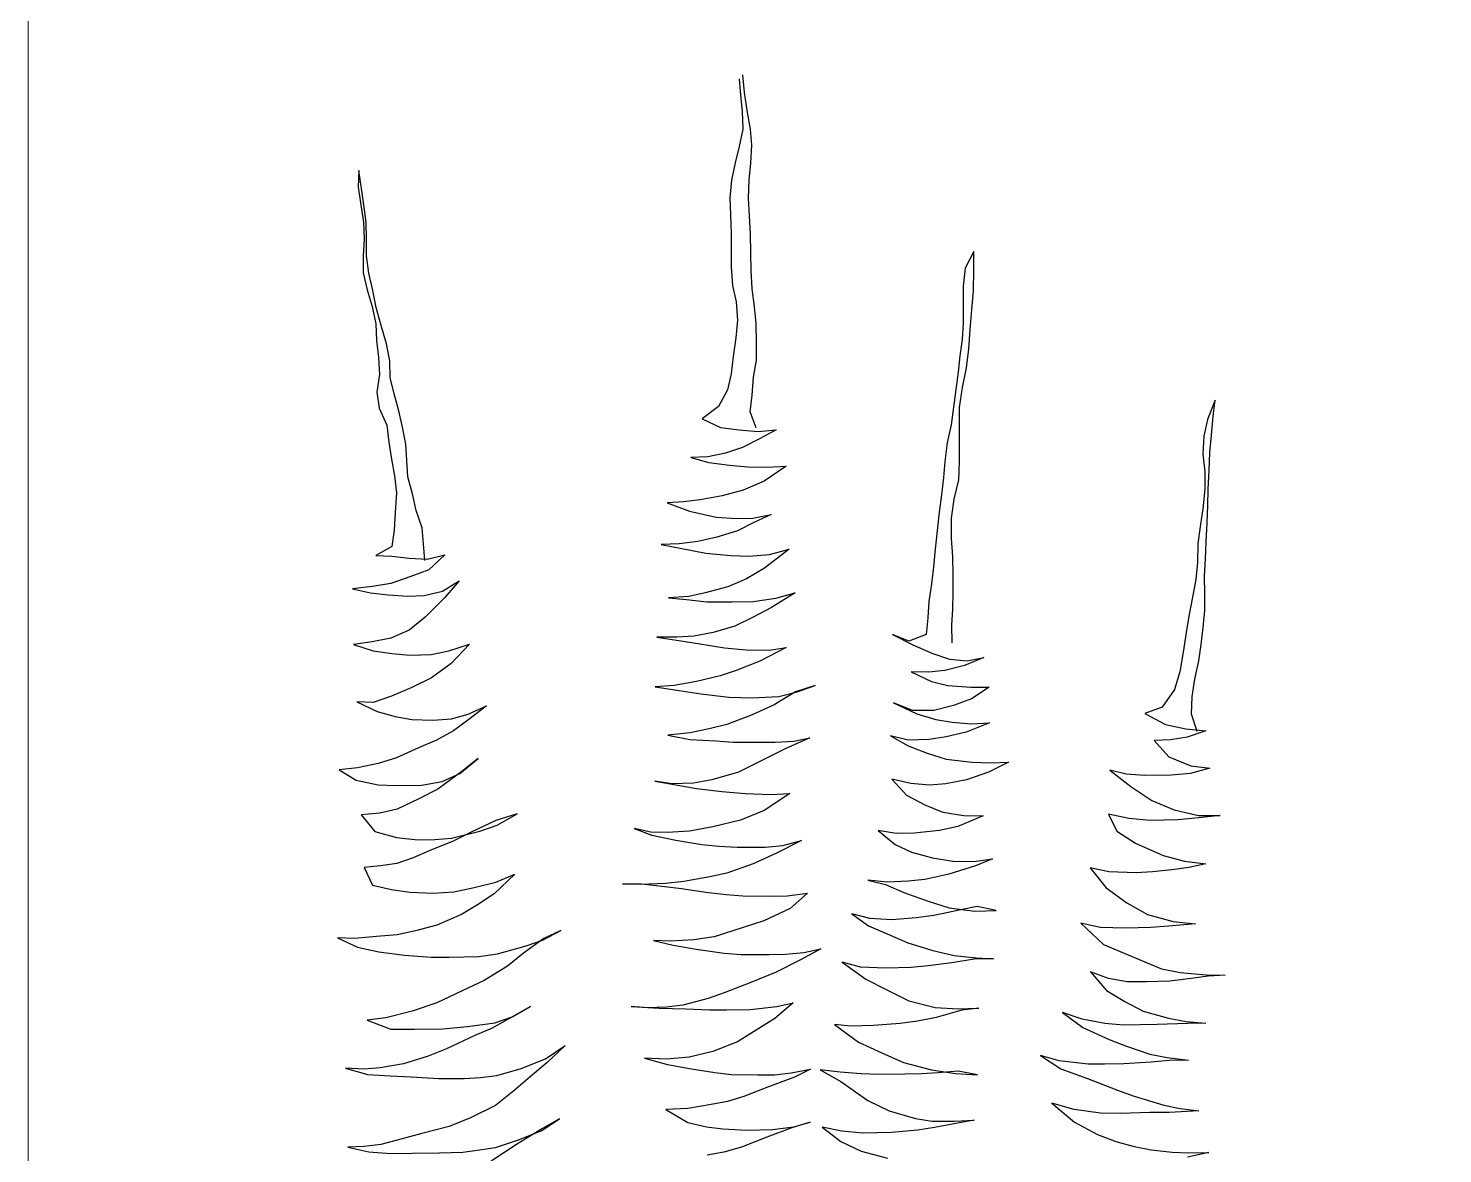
# Model space of a CAD drawing. Header units: metres. Extents: x -58 to 722, y -1100 to 345.
# Drawn here: x 29.4797 to 29.8727, y 123.591 to 123.9036 of the extents above; entities that cross this region are included whole.
import ezdxf

# ---------------------------------------------------------------- set-up
doc = ezdxf.new("R2010")
doc.units = ezdxf.units.M
doc.header["$MEASUREMENT"] = 0
doc.layers.add('FSR_ARQ_005VEGETACION', color=64, linetype='Continuous')
doc.layers.add('FSR_ARQ_013VENTANAS', color=4, linetype='Continuous', lineweight=5)

# ---------------------------------------------------------------- blocks, each defined once
blk = doc.blocks.new('arbustos 01')
at = {"layer": 'FSR_ARQ_005VEGETACION', "color": 103}
for p, q in [((188.56794, -31.46442), (188.56739, -31.45905)), ((188.56621, -31.46026), (188.56664, -31.46528)), ((188.56664, -31.46528), (188.56718, -31.47029)), ((188.56886, -31.47063), (188.56794, -31.46442)), ((188.56718, -31.47029), (188.56738, -31.47579)), ((188.56977, -31.47576), (188.56886, -31.47063)), ((188.56738, -31.47579), (188.56626, -31.48118)), ((188.5702, -31.48077), (188.56977, -31.47576)), ((188.56991, -31.48627), (188.5702, -31.48077)), ((188.56626, -31.48118), (188.56501, -31.48622)), ((188.44885, -31.48852), (188.44868, -31.49366)), ((188.44964, -31.49412), (188.44885, -31.48852)), ((188.56501, -31.48622), (188.56389, -31.4915)), ((188.56939, -31.49154), (188.56991, -31.48627)), ((188.44868, -31.49366), (188.44947, -31.49915)), ((188.45043, -31.49913), (188.44964, -31.49412)), ((188.56389, -31.4915), (188.56336, -31.497)), ((188.5691, -31.49704), (188.56939, -31.49154)), ((188.56336, -31.497), (188.56355, -31.50226)), ((188.56942, -31.50266), (188.5691, -31.49704)), ((188.44947, -31.49915), (188.45026, -31.50451)), ((188.4511, -31.50462), (188.45043, -31.49913)), ((188.56355, -31.50226), (188.56375, -31.50799)), ((188.56973, -31.50815), (188.56942, -31.50266)), ((188.45026, -31.50451), (188.45045, -31.50977)), ((188.45117, -31.50964), (188.4511, -31.50462)), ((188.45045, -31.50977), (188.45016, -31.51492)), ((188.45124, -31.5149), (188.45117, -31.50964)), ((188.56375, -31.50799), (188.56382, -31.51325)), ((188.56981, -31.51401), (188.56973, -31.50815)), ((188.45016, -31.51492), (188.45023, -31.52017)), ((188.45191, -31.52027), (188.45124, -31.5149)), ((188.56382, -31.51325), (188.56377, -31.51839)), ((188.57, -31.51927), (188.56981, -31.51401)), ((188.63866, -31.51355), (188.63598, -31.51873)), ((188.63874, -31.51917), (188.63866, -31.51355)), ((188.45023, -31.52017), (188.45138, -31.52542)), ((188.45318, -31.52563), (188.45191, -31.52027)), ((188.56377, -31.51839), (188.56421, -31.52401)), ((188.57032, -31.52512), (188.57, -31.51927)), ((188.63598, -31.51873), (188.63546, -31.52423)), ((188.63859, -31.52575), (188.63874, -31.51917)), ((188.56421, -31.52401), (188.56535, -31.52913)), ((188.63546, -31.52423), (188.63541, -31.52961)), ((188.45138, -31.52542), (188.453, -31.53054)), ((188.4542, -31.53088), (188.45318, -31.52563)), ((188.56535, -31.52913), (188.56579, -31.53474)), ((188.57099, -31.53061), (188.57032, -31.52512)), ((188.63807, -31.53149), (188.63859, -31.52575)), ((188.453, -31.53054), (188.45415, -31.5359)), ((188.45571, -31.53636), (188.4542, -31.53088)), ((188.57154, -31.53574), (188.57099, -31.53061)), ((188.63541, -31.52961), (188.63537, -31.53559)), ((188.63755, -31.53759), (188.63807, -31.53149)), ((188.45415, -31.5359), (188.45434, -31.54104)), ((188.45735, -31.54207), (188.45571, -31.53636)), ((188.56579, -31.53474), (188.56527, -31.54025)), ((188.57162, -31.5416), (188.57154, -31.53574)), ((188.63537, -31.53559), (188.63508, -31.54074)), ((188.63715, -31.54358), (188.63755, -31.53759)), ((188.45434, -31.54104), (188.45489, -31.54629)), ((188.45837, -31.54732), (188.45735, -31.54207)), ((188.56527, -31.54025), (188.56439, -31.546)), ((188.57157, -31.5471), (188.57162, -31.5416)), ((188.63508, -31.54074), (188.63443, -31.54577)), ((188.45489, -31.54629), (188.4552, -31.55155)), ((188.56439, -31.546), (188.56374, -31.55127)), ((188.63443, -31.54577), (188.6339, -31.55079)), ((188.6364, -31.54944), (188.63715, -31.54358)), ((188.45856, -31.55246), (188.45837, -31.54732)), ((188.57069, -31.55237), (188.57157, -31.5471)), ((188.6339, -31.55079), (188.63314, -31.55618)), ((188.63517, -31.55556), (188.6364, -31.54944)), ((188.4552, -31.55155), (188.45444, -31.55694)), ((188.45971, -31.55746), (188.45856, -31.55246)), ((188.56374, -31.55127), (188.56261, -31.5563)), ((188.57029, -31.55787), (188.57069, -31.55237)), ((188.45444, -31.55694), (188.4551, -31.56195)), ((188.46121, -31.5627), (188.45971, -31.55746)), ((188.56261, -31.5563), (188.55993, -31.56136)), ((188.56964, -31.56302), (188.57029, -31.55787)), ((188.63314, -31.55618), (188.63238, -31.56157)), ((188.63429, -31.56167), (188.63517, -31.55556)), ((188.71316, -31.5594), (188.71085, -31.56541)), ((188.71263, -31.56443), (188.71316, -31.5594)), ((188.4551, -31.56195), (188.45745, -31.56718)), ((188.46236, -31.56783), (188.46121, -31.5627)), ((188.55993, -31.56136), (188.55485, -31.56526)), ((188.57151, -31.568), (188.56964, -31.56302)), ((188.63238, -31.56157), (188.63174, -31.56708)), ((188.63425, -31.56764), (188.63429, -31.56167)), ((188.45745, -31.56718), (188.45812, -31.57243)), ((188.46338, -31.57307), (188.46236, -31.56783)), ((188.55485, -31.56526), (188.5605, -31.56793)), ((188.5605, -31.56793), (188.56625, -31.56857)), ((188.63174, -31.56708), (188.6305, -31.5726)), ((188.63432, -31.5729), (188.63425, -31.56764)), ((188.71085, -31.56541), (188.70972, -31.57056)), ((188.71211, -31.57029), (188.71263, -31.56443)), ((188.45812, -31.57243), (188.4589, -31.57768)), ((188.56625, -31.56857), (188.57211, -31.56909)), ((188.5725, -31.57135), (188.56728, -31.57405)), ((188.57211, -31.56909), (188.57772, -31.56865)), ((188.57772, -31.56865), (188.5725, -31.57135)), ((188.6305, -31.5726), (188.62974, -31.57834)), ((188.70972, -31.57056), (188.70944, -31.57607)), ((188.71158, -31.57556), (188.71211, -31.57029)), ((188.46369, -31.57809), (188.46338, -31.57307)), ((188.55656, -31.57695), (188.5513, -31.57714)), ((188.5513, -31.57714), (188.55694, -31.57873)), ((188.56204, -31.5758), (188.55656, -31.57695)), ((188.56728, -31.57405), (188.56204, -31.5758)), ((188.63428, -31.5784), (188.63432, -31.5729)), ((188.70944, -31.57607), (188.70999, -31.58156)), ((188.7113, -31.58106), (188.71158, -31.57556)), ((188.4589, -31.57768), (188.45981, -31.5828)), ((188.464, -31.58311), (188.46369, -31.57809)), ((188.55694, -31.57873), (188.56329, -31.57949)), ((188.56329, -31.57949), (188.56891, -31.58001)), ((188.56891, -31.58001), (188.57477, -31.58017)), ((188.58075, -31.57985), (188.57399, -31.58448)), ((188.57477, -31.58017), (188.58075, -31.57985)), ((188.62974, -31.57834), (188.62933, -31.58337)), ((188.63412, -31.58402), (188.63428, -31.5784)), ((188.70999, -31.58156), (188.71006, -31.58694)), ((188.71102, -31.58692), (188.7113, -31.58106)), ((188.45981, -31.5828), (188.46048, -31.58805)), ((188.46539, -31.58835), (188.464, -31.58311)), ((188.57399, -31.58448), (188.56746, -31.5872)), ((188.62933, -31.58337), (188.62868, -31.58864)), ((188.63264, -31.59002), (188.63412, -31.58402)), ((188.46048, -31.58805), (188.46008, -31.59416)), ((188.46653, -31.59347), (188.46539, -31.58835)), ((188.55423, -31.59025), (188.5491, -31.5908)), ((188.56103, -31.58896), (188.55423, -31.59025)), ((188.56746, -31.5872), (188.56103, -31.58896)), ((188.62868, -31.58864), (188.62804, -31.59403)), ((188.63177, -31.59589), (188.63264, -31.59002)), ((188.71006, -31.58694), (188.70943, -31.59304)), ((188.71097, -31.59194), (188.71102, -31.58692)), ((188.46008, -31.59416), (188.4598, -31.59954)), ((188.4684, -31.59882), (188.46653, -31.59347)), ((188.5491, -31.5908), (188.54408, -31.5911)), ((188.54408, -31.5911), (188.55093, -31.59376)), ((188.55093, -31.59376), (188.5592, -31.59556)), ((188.62804, -31.59403), (188.6274, -31.59965)), ((188.70943, -31.59304), (188.70855, -31.59843)), ((188.71068, -31.59733), (188.71097, -31.59194)), ((188.46882, -31.60384), (188.4684, -31.59882)), ((188.5592, -31.59556), (188.56542, -31.59595)), ((188.56542, -31.59595), (188.57044, -31.59588)), ((188.57082, -31.59719), (188.56571, -31.59977)), ((188.57044, -31.59588), (188.57617, -31.59473)), ((188.57617, -31.59473), (188.57082, -31.59719)), ((188.63185, -31.6021), (188.63177, -31.59589)), ((188.70855, -31.59843), (188.7079, -31.60382)), ((188.7104, -31.60319), (188.71068, -31.59733)), ((188.4598, -31.59954), (188.45903, -31.60457)), ((188.55345, -31.60305), (188.54772, -31.60384)), ((188.55941, -31.60177), (188.55345, -31.60305)), ((188.56571, -31.59977), (188.55941, -31.60177)), ((188.6274, -31.59965), (188.62676, -31.6054)), ((188.63217, -31.60772), (188.63185, -31.6021)), ((188.71024, -31.60857), (188.7104, -31.60319)), ((188.45903, -31.60457), (188.45405, -31.60739)), ((188.45405, -31.60739), (188.45907, -31.60756)), ((188.45907, -31.60756), (188.46434, -31.6082)), ((188.46925, -31.60897), (188.46882, -31.60384)), ((188.46996, -31.60849), (188.47544, -31.60722)), ((188.47544, -31.60722), (188.47049, -31.61183)), ((188.54772, -31.60384), (188.54222, -31.60404)), ((188.54222, -31.60404), (188.54858, -31.60527)), ((188.54858, -31.60527), (188.55601, -31.60672)), ((188.55601, -31.60672), (188.56367, -31.60745)), ((188.56367, -31.60745), (188.56929, -31.60762)), ((188.56929, -31.60762), (188.57562, -31.60705)), ((188.58169, -31.60541), (188.57412, -31.61126)), ((188.57562, -31.60705), (188.58169, -31.60541)), ((188.62676, -31.6054), (188.62623, -31.61091)), ((188.63236, -31.61345), (188.63217, -31.60772)), ((188.7079, -31.60382), (188.70774, -31.60956)), ((188.46434, -31.6082), (188.46996, -31.60849)), ((188.47049, -31.61183), (188.4649, -31.61393)), ((188.57412, -31.61126), (188.56855, -31.61456)), ((188.62623, -31.61091), (188.62559, -31.61618)), ((188.70774, -31.60956), (188.70722, -31.61483)), ((188.70995, -31.61383), (188.71024, -31.60857)), ((188.45871, -31.61605), (188.4531, -31.61696)), ((188.4649, -31.61393), (188.45871, -31.61605)), ((188.47464, -31.61846), (188.47985, -31.61517)), ((188.47985, -31.61517), (188.47538, -31.62037)), ((188.56855, -31.61456), (188.56272, -31.61703)), ((188.62559, -31.61618), (188.62482, -31.62156)), ((188.63232, -31.61871), (188.63236, -31.61345)), ((188.70722, -31.61483), (188.70621, -31.62022)), ((188.71002, -31.61921), (188.70995, -31.61383)), ((188.4531, -31.61696), (188.4469, -31.61765)), ((188.4469, -31.61765), (188.45241, -31.61889)), ((188.45241, -31.61889), (188.45792, -31.61953)), ((188.45792, -31.61953), (188.46402, -31.61992)), ((188.46402, -31.61992), (188.46904, -31.61974)), ((188.46904, -31.61974), (188.47464, -31.61846)), ((188.47538, -31.62037), (188.46937, -31.62643)), ((188.55069, -31.62006), (188.54448, -31.6205)), ((188.54448, -31.6205), (188.54999, -31.62103)), ((188.55581, -31.61892), (188.55069, -31.62006)), ((188.56272, -31.61703), (188.55581, -31.61892)), ((188.57055, -31.62158), (188.57759, -31.62053)), ((188.58355, -31.6189), (188.5762, -31.62342)), ((188.57759, -31.62053), (188.58355, -31.6189)), ((188.63227, -31.62385), (188.63232, -31.61871)), ((188.70621, -31.62022), (188.7051, -31.62609)), ((188.70998, -31.62435), (188.71002, -31.61921)), ((188.54999, -31.62103), (188.55633, -31.62166)), ((188.55633, -31.62166), (188.5641, -31.62167)), ((188.5641, -31.62167), (188.57055, -31.62158)), ((188.5762, -31.62342), (188.57062, -31.62648)), ((188.62482, -31.62156), (188.62453, -31.62659)), ((188.63186, -31.62888), (188.63227, -31.62385)), ((188.70945, -31.62962), (188.70998, -31.62435)), ((188.46937, -31.62643), (188.4644, -31.63044)), ((188.56492, -31.62919), (188.55825, -31.6312)), ((188.57062, -31.62648), (188.56492, -31.62919)), ((188.62453, -31.62659), (188.62401, -31.63174)), ((188.63205, -31.63438), (188.63186, -31.62888)), ((188.7051, -31.62609), (188.70421, -31.63113)), ((188.4587, -31.63291), (188.45298, -31.63406)), ((188.4644, -31.63044), (188.4587, -31.63291)), ((188.54704, -31.63266), (188.54082, -31.63263)), ((188.54082, -31.63263), (188.54765, -31.63361)), ((188.55229, -31.63235), (188.54704, -31.63266)), ((188.54765, -31.63361), (188.55352, -31.63461)), ((188.55825, -31.6312), (188.55229, -31.63235)), ((188.61866, -31.63384), (188.61361, -31.63176)), ((188.61361, -31.63176), (188.61987, -31.63502)), ((188.62401, -31.63174), (188.61866, -31.63384)), ((188.70421, -31.63113), (188.70334, -31.63723)), ((188.70892, -31.63489), (188.70945, -31.62962)), ((188.45298, -31.63406), (188.44725, -31.63485)), ((188.44725, -31.63485), (188.45325, -31.6368)), ((188.45325, -31.6368), (188.459, -31.63768)), ((188.459, -31.63768), (188.46463, -31.6382)), ((188.46463, -31.6382), (188.4712, -31.638)), ((188.4712, -31.638), (188.47668, -31.63685)), ((188.47668, -31.63685), (188.48299, -31.63473)), ((188.48299, -31.63473), (188.47733, -31.64078)), ((188.55352, -31.63461), (188.56178, -31.63593)), ((188.56178, -31.63593), (188.56837, -31.63656)), ((188.56837, -31.63656), (188.57566, -31.63658)), ((188.58079, -31.63579), (188.5726, -31.63997)), ((188.57566, -31.63658), (188.58079, -31.63579)), ((188.61987, -31.63502), (188.62576, -31.63757)), ((188.62576, -31.63757), (188.63116, -31.63941)), ((188.70334, -31.63723), (188.70234, -31.64334)), ((188.70815, -31.63992), (188.70892, -31.63489)), ((188.47733, -31.64078), (188.4713, -31.64517)), ((188.5726, -31.63997), (188.56534, -31.64293)), ((188.63585, -31.64138), (188.62978, -31.6429)), ((188.63116, -31.63941), (188.63667, -31.63993)), ((188.6418, -31.63891), (188.63585, -31.64138)), ((188.63667, -31.63993), (188.6418, -31.63891)), ((188.70692, -31.64555), (188.70815, -31.63992)), ((188.4713, -31.64517), (188.46524, -31.64812)), ((188.55308, -31.64633), (188.54616, -31.6475)), ((188.56035, -31.64456), (188.55308, -31.64633)), ((188.56534, -31.64293), (188.56035, -31.64456)), ((188.62476, -31.64344), (188.61938, -31.64328)), ((188.61938, -31.64328), (188.62564, -31.6463)), ((188.62978, -31.6429), (188.62476, -31.64344)), ((188.62564, -31.6463), (188.63068, -31.64755)), ((188.70234, -31.64334), (188.70062, -31.64875)), ((188.70615, -31.65094), (188.70692, -31.64555)), ((188.45894, -31.65083), (188.45323, -31.65282)), ((188.46524, -31.64812), (188.45894, -31.65083)), ((188.54616, -31.6475), (188.54031, -31.64794)), ((188.54031, -31.64794), (188.54774, -31.64903)), ((188.54774, -31.64903), (188.55444, -31.65013)), ((188.55444, -31.65013), (188.56306, -31.65109)), ((188.56306, -31.65109), (188.57024, -31.65135)), ((188.57024, -31.65135), (188.57848, -31.65088)), ((188.5836, -31.6495), (188.57708, -31.65353)), ((188.57848, -31.65088), (188.5842, -31.64949)), ((188.58967, -31.6475), (188.5836, -31.6495)), ((188.5842, -31.64949), (188.58967, -31.6475)), ((188.63068, -31.64755), (188.63774, -31.64805)), ((188.63774, -31.64805), (188.64347, -31.64809)), ((188.64347, -31.64809), (188.63802, -31.65163)), ((188.70062, -31.64875), (188.69687, -31.65418)), ((188.70587, -31.65633), (188.70615, -31.65094)), ((188.45323, -31.65282), (188.44821, -31.65253)), ((188.44821, -31.65253), (188.45446, -31.65556)), ((188.45446, -31.65556), (188.4601, -31.65715)), ((188.48257, -31.65637), (188.48827, -31.65378)), ((188.48827, -31.65378), (188.48318, -31.65768)), ((188.57708, -31.65353), (188.57031, -31.65661)), ((188.61978, -31.65522), (188.61389, -31.65291)), ((188.61389, -31.65291), (188.62111, -31.65628)), ((188.62636, -31.65525), (188.61978, -31.65522)), ((188.63243, -31.65374), (188.62636, -31.65525)), ((188.63802, -31.65163), (188.63243, -31.65374)), ((188.69687, -31.65418), (188.69152, -31.65616)), ((188.4601, -31.65715), (188.46526, -31.65804)), ((188.46526, -31.65804), (188.47171, -31.65819)), ((188.47171, -31.65819), (188.47745, -31.65787)), ((188.47745, -31.65787), (188.48257, -31.65637)), ((188.48318, -31.65768), (188.47809, -31.66157)), ((188.56246, -31.65959), (188.55746, -31.66085)), ((188.57031, -31.65661), (188.56246, -31.65959)), ((188.62111, -31.65628), (188.62699, -31.658)), ((188.62699, -31.658), (188.63203, -31.65888)), ((188.63203, -31.65888), (188.63789, -31.6594)), ((188.6435, -31.65909), (188.63637, -31.66193)), ((188.63789, -31.6594), (188.6435, -31.65909)), ((188.69152, -31.65616), (188.6979, -31.65954)), ((188.6979, -31.65954), (188.70414, -31.66089)), ((188.70768, -31.66177), (188.70587, -31.65633)), ((188.47287, -31.66439), (188.46729, -31.66674)), ((188.47809, -31.66157), (188.47287, -31.66439)), ((188.55114, -31.66213), (188.54422, -31.66282)), ((188.54422, -31.66282), (188.55105, -31.66417)), ((188.55105, -31.66417), (188.55906, -31.66466)), ((188.55746, -31.66085), (188.55114, -31.66213)), ((188.5881, -31.66366), (188.5805, -31.66711)), ((188.58309, -31.66469), (188.5881, -31.66366)), ((188.61847, -31.66445), (188.61296, -31.66309)), ((188.61296, -31.66309), (188.61838, -31.66612)), ((188.62493, -31.66424), (188.61847, -31.66445)), ((188.63017, -31.66333), (188.62493, -31.66424)), ((188.63637, -31.66193), (188.63017, -31.66333)), ((188.6994, -31.6643), (188.69438, -31.66449)), ((188.69438, -31.66449), (188.69887, -31.66957)), ((188.70453, -31.66352), (188.6994, -31.6643)), ((188.70414, -31.66089), (188.71036, -31.66153)), ((188.71036, -31.66153), (188.70453, -31.66352)), ((188.46729, -31.66674), (188.46051, -31.66982)), ((188.55906, -31.66466), (188.56445, -31.66506)), ((188.56445, -31.66506), (188.57234, -31.66507)), ((188.5805, -31.66711), (188.57207, -31.67129)), ((188.57234, -31.66507), (188.57736, -31.665)), ((188.57736, -31.665), (188.58309, -31.66469)), ((188.61838, -31.66612), (188.62427, -31.66843)), ((188.62427, -31.66843), (188.63015, -31.67026)), ((188.44848, -31.67297), (188.44275, -31.67353)), ((188.4548, -31.67157), (188.44848, -31.67297)), ((188.46051, -31.66982), (188.4548, -31.67157)), ((188.48007, -31.67469), (188.48574, -31.67007)), ((188.48574, -31.67007), (188.48066, -31.67409)), ((188.57207, -31.67129), (188.56601, -31.67424)), ((188.63015, -31.67026), (188.63817, -31.67123)), ((188.63817, -31.67123), (188.64391, -31.67139)), ((188.64941, -31.6712), (188.64323, -31.67427)), ((188.64391, -31.67139), (188.64941, -31.6712)), ((188.69887, -31.66957), (188.70573, -31.67235)), ((188.71159, -31.6731), (188.70552, -31.67474)), ((188.70573, -31.67235), (188.71159, -31.6731)), ((188.44275, -31.67353), (188.44806, -31.6768)), ((188.44806, -31.6768), (188.45477, -31.67815)), ((188.46816, -31.67832), (188.4746, -31.67716)), ((188.48066, -31.67409), (188.4732, -31.67957)), ((188.4746, -31.67716), (188.48007, -31.67469)), ((188.54562, -31.67787), (188.54023, -31.6771)), ((188.54023, -31.6771), (188.5473, -31.67832)), ((188.55779, -31.67663), (188.55219, -31.67766)), ((188.56601, -31.67424), (188.55779, -31.67663)), ((188.61925, -31.67782), (188.61338, -31.67647)), ((188.61338, -31.67647), (188.61787, -31.68143)), ((188.63645, -31.67663), (188.63001, -31.67792)), ((188.64323, -31.67427), (188.63645, -31.67663)), ((188.68568, -31.67489), (188.68064, -31.67364)), ((188.68064, -31.67364), (188.68716, -31.6787)), ((188.69154, -31.67529), (188.68568, -31.67489)), ((188.69967, -31.67518), (188.69154, -31.67529)), ((188.70552, -31.67474), (188.69967, -31.67518)), ((188.45477, -31.67815), (188.46051, -31.67843)), ((188.46051, -31.67843), (188.46816, -31.67832)), ((188.4732, -31.67957), (188.46738, -31.68252)), ((188.55219, -31.67766), (188.54562, -31.67787)), ((188.5473, -31.67832), (188.55305, -31.67932)), ((188.55305, -31.67932), (188.56095, -31.68029)), ((188.56095, -31.68029), (188.56813, -31.68091)), ((188.56813, -31.68091), (188.57591, -31.68116)), ((188.58188, -31.68084), (188.57394, -31.68609)), ((188.57591, -31.68116), (188.58188, -31.68084)), ((188.61787, -31.68143), (188.62353, -31.68434)), ((188.625, -31.67834), (188.61925, -31.67782)), ((188.63001, -31.67792), (188.625, -31.67834)), ((188.68716, -31.6787), (188.69368, -31.68303)), ((188.46073, -31.68571), (188.45537, -31.68698)), ((188.46738, -31.68252), (188.46073, -31.68571)), ((188.57394, -31.68609), (188.56669, -31.68906)), ((188.62353, -31.68434), (188.62918, -31.68666)), ((188.69368, -31.68303), (188.70053, -31.68593)), ((188.70053, -31.68593), (188.70808, -31.68762)), ((188.45537, -31.68698), (188.44952, -31.68742)), ((188.44952, -31.68742), (188.45377, -31.69262)), ((188.49114, -31.68925), (188.48354, -31.69282)), ((188.48617, -31.69254), (188.49152, -31.69068)), ((188.49769, -31.68713), (188.49114, -31.68925)), ((188.49152, -31.69068), (188.49769, -31.68713)), ((188.56669, -31.68906), (188.55811, -31.69121)), ((188.62918, -31.68666), (188.63564, -31.68764)), ((188.64162, -31.6878), (188.63378, -31.69102)), ((188.63564, -31.68764), (188.64162, -31.6878)), ((188.68658, -31.68863), (188.68023, -31.68728)), ((188.68023, -31.68728), (188.68281, -31.6925)), ((188.69328, -31.68925), (188.68658, -31.68863)), ((188.70165, -31.68902), (188.69328, -31.68925)), ((188.70821, -31.68833), (188.70165, -31.68902)), ((188.70808, -31.68762), (188.71478, -31.68764)), ((188.71478, -31.68764), (188.70821, -31.68833)), ((188.45377, -31.69262), (188.46049, -31.69444)), ((188.46049, -31.69444), (188.46707, -31.69519)), ((188.47233, -31.69512), (188.47747, -31.69469)), ((188.47747, -31.69469), (188.48617, -31.69254)), ((188.48354, -31.69282), (188.47772, -31.69565)), ((188.53901, -31.69278), (188.53385, -31.69166)), ((188.53385, -31.69166), (188.53926, -31.69373)), ((188.54403, -31.69295), (188.53901, -31.69278)), ((188.53926, -31.69373), (188.54669, -31.69531)), ((188.55096, -31.6925), (188.54403, -31.69295)), ((188.55811, -31.69121), (188.55096, -31.6925)), ((188.61468, -31.69319), (188.60917, -31.69231)), ((188.60917, -31.69231), (188.61437, -31.69666)), ((188.6203, -31.69311), (188.61468, -31.69319)), ((188.62806, -31.69229), (188.6203, -31.69311)), ((188.63378, -31.69102), (188.62806, -31.69229)), ((188.68281, -31.6925), (188.6886, -31.69625)), ((188.4713, -31.69824), (188.4656, -31.70071)), ((188.46707, -31.69519), (188.47233, -31.69512)), ((188.47772, -31.69565), (188.4713, -31.69824)), ((188.54669, -31.69531), (188.55472, -31.69663)), ((188.55472, -31.69663), (188.55998, -31.69716)), ((188.55998, -31.69716), (188.56561, -31.69744)), ((188.56561, -31.69744), (188.57433, -31.69744)), ((188.57759, -31.69943), (188.57058, -31.70263)), ((188.57433, -31.69744), (188.5797, -31.69689)), ((188.58554, -31.69538), (188.57759, -31.69943)), ((188.5797, -31.69689), (188.58554, -31.69538)), ((188.61437, -31.69666), (188.61942, -31.69898)), ((188.61942, -31.69898), (188.6259, -31.70069)), ((188.6886, -31.69625), (188.69713, -31.69996)), ((188.45559, -31.70324), (188.45045, -31.70367)), ((188.45045, -31.70367), (188.45304, -31.70913)), ((188.4606, -31.70245), (188.45559, -31.70324)), ((188.4656, -31.70071), (188.4606, -31.70245)), ((188.57058, -31.70263), (188.56249, -31.70549)), ((188.6259, -31.70069), (188.63225, -31.7018)), ((188.6392, -31.70325), (188.63099, -31.70576)), ((188.63225, -31.7018), (188.63871, -31.70183)), ((188.63871, -31.70183), (188.64443, -31.70103)), ((188.64443, -31.70103), (188.6392, -31.70325)), ((188.69713, -31.69996), (188.70373, -31.70178)), ((188.70508, -31.70368), (188.69983, -31.70446)), ((188.70373, -31.70178), (188.71032, -31.70253)), ((188.71032, -31.70253), (188.70508, -31.70368)), ((188.49698, -31.70578), (188.49061, -31.71185)), ((188.49116, -31.70825), (188.49698, -31.70578)), ((188.54913, -31.70806), (188.54352, -31.70862)), ((188.55724, -31.70664), (188.54913, -31.70806)), ((188.56249, -31.70549), (188.55724, -31.70664)), ((188.61202, -31.70829), (188.60603, -31.70765)), ((188.60603, -31.70765), (188.61143, -31.70901)), ((188.61847, -31.70796), (188.61202, -31.70829)), ((188.6236, -31.70741), (188.61847, -31.70796)), ((188.63099, -31.70576), (188.6236, -31.70741)), ((188.68035, -31.70509), (188.67459, -31.70385)), ((188.67459, -31.70385), (188.67958, -31.71)), ((188.68884, -31.70533), (188.68035, -31.70509)), ((188.69386, -31.70502), (188.68884, -31.70533)), ((188.69983, -31.70446), (188.69386, -31.70502)), ((188.45304, -31.70913), (188.45891, -31.71048)), ((188.45891, -31.71048), (188.46455, -31.71136)), ((188.46455, -31.71136), (188.47184, -31.71162)), ((188.47184, -31.71162), (188.47817, -31.71118)), ((188.47817, -31.71118), (188.48449, -31.7099)), ((188.48449, -31.7099), (188.49116, -31.70825)), ((188.49061, -31.71185), (188.48552, -31.71526)), ((188.53026, -31.7088), (188.53611, -31.70872)), ((188.53588, -31.70896), (188.53026, -31.7088)), ((188.54352, -31.70862), (188.53588, -31.70896)), ((188.53611, -31.70872), (188.5433, -31.70958)), ((188.5433, -31.70958), (188.54845, -31.71022)), ((188.54845, -31.71022), (188.55671, -31.71143)), ((188.55671, -31.71143), (188.56222, -31.71207)), ((188.56222, -31.71207), (188.56736, -31.71248)), ((188.56736, -31.71248), (188.57597, -31.7126)), ((188.57597, -31.7126), (188.58111, -31.71241)), ((188.58111, -31.71241), (188.58732, -31.71161)), ((188.58732, -31.71161), (188.582, -31.71634)), ((188.61143, -31.70901), (188.61708, -31.71144)), ((188.61708, -31.71144), (188.62465, -31.71409)), ((188.67958, -31.71), (188.68598, -31.71457)), ((188.48552, -31.71526), (188.48054, -31.7182)), ((188.582, -31.71634), (188.57392, -31.72016)), ((188.62465, -31.71409), (188.63113, -31.71616)), ((188.63472, -31.71682), (188.62638, -31.71849)), ((188.63113, -31.71616), (188.63903, -31.71724)), ((188.63973, -31.7158), (188.63472, -31.71682)), ((188.64561, -31.71703), (188.63973, -31.7158)), ((188.68598, -31.71457), (188.69236, -31.71819)), ((188.48054, -31.7182), (188.47293, -31.72153)), ((188.57392, -31.72016), (188.55857, -31.72515)), ((188.60655, -31.71948), (188.60103, -31.718)), ((188.60103, -31.718), (188.60622, -31.72175)), ((188.61337, -31.71986), (188.60655, -31.71948)), ((188.62089, -31.71928), (188.61337, -31.71986)), ((188.62638, -31.71849), (188.62089, -31.71928)), ((188.63903, -31.71724), (188.64561, -31.71703)), ((188.67771, -31.72222), (188.67172, -31.72086)), ((188.67172, -31.72086), (188.67874, -31.72746)), ((188.69236, -31.71819), (188.70028, -31.72036)), ((188.7071, -31.7211), (188.69875, -31.72181)), ((188.70028, -31.72036), (188.7071, -31.7211)), ((188.44752, -31.72558), (188.44226, -31.72541)), ((188.44226, -31.72541), (188.4484, -31.72832)), ((188.45433, -31.72501), (188.44752, -31.72558)), ((188.46066, -31.72445), (188.45433, -31.72501)), ((188.46638, -31.72329), (188.46066, -31.72445)), ((188.47293, -31.72153), (188.46638, -31.72329)), ((188.50598, -31.72562), (188.49971, -31.73013)), ((188.50551, -31.72611), (188.51121, -31.72316)), ((188.51121, -31.72316), (188.50598, -31.72562)), ((188.55857, -31.72515), (188.55225, -31.72607)), ((188.60622, -31.72175), (188.61199, -31.72419)), ((188.61199, -31.72419), (188.61837, -31.72697)), ((188.68549, -31.72247), (188.67771, -31.72222)), ((188.69337, -31.72224), (188.68549, -31.72247)), ((188.69875, -31.72181), (188.69337, -31.72224)), ((188.4484, -31.72832), (188.45499, -31.72978)), ((188.45499, -31.72978), (188.4629, -31.73075)), ((188.4917, -31.73036), (188.50051, -31.72785)), ((188.50051, -31.72785), (188.50551, -31.72611)), ((188.54508, -31.72641), (188.53982, -31.72624)), ((188.53982, -31.72624), (188.54593, -31.72771)), ((188.55225, -31.72607), (188.54508, -31.72641)), ((188.54593, -31.72771), (188.553, -31.72893)), ((188.553, -31.72893), (188.56163, -31.73013)), ((188.58052, -31.73047), (188.58625, -31.72991)), ((188.59149, -31.72877), (188.58521, -31.7322)), ((188.58625, -31.72991), (188.59149, -31.72877)), ((188.61837, -31.72697), (188.62605, -31.72937)), ((188.62605, -31.72937), (188.63264, -31.73084)), ((188.67874, -31.72746), (188.69665, -31.73499)), ((188.4629, -31.73075), (188.47115, -31.73136)), ((188.47115, -31.73136), (188.47677, -31.7314)), ((188.47677, -31.7314), (188.48585, -31.73116)), ((188.48585, -31.73116), (188.4917, -31.73036)), ((188.49474, -31.73414), (188.48751, -31.73855)), ((188.49971, -31.73013), (188.49474, -31.73414)), ((188.56163, -31.73013), (188.56689, -31.73054)), ((188.56689, -31.73054), (188.57538, -31.73054)), ((188.57538, -31.73054), (188.58052, -31.73047)), ((188.58521, -31.7322), (188.57773, -31.73601)), ((188.60376, -31.73446), (188.59801, -31.73298)), ((188.59801, -31.73298), (188.60537, -31.73814)), ((188.62456, -31.73406), (188.61931, -31.73461)), ((188.63196, -31.73312), (188.62456, -31.73406)), ((188.63947, -31.73194), (188.63196, -31.73312)), ((188.63264, -31.73084), (188.63947, -31.73158)), ((188.63947, -31.73158), (188.64473, -31.73187)), ((188.64473, -31.73187), (188.63947, -31.73194)), ((188.48751, -31.73855), (188.48074, -31.74175)), ((188.57773, -31.73601), (188.57035, -31.73898)), ((188.61142, -31.73483), (188.60376, -31.73446)), ((188.60537, -31.73814), (188.61187, -31.74152)), ((188.61931, -31.73461), (188.61142, -31.73483)), ((188.68032, -31.73796), (188.67467, -31.73589)), ((188.67467, -31.73589), (188.67965, -31.74168)), ((188.68607, -31.73896), (188.68032, -31.73796)), ((188.69665, -31.73499), (188.70241, -31.73611)), ((188.70578, -31.73797), (188.69922, -31.73878)), ((188.70241, -31.73611), (188.71043, -31.73683)), ((188.71103, -31.7373), (188.70578, -31.73797)), ((188.71043, -31.73683), (188.71629, -31.73699)), ((188.71629, -31.73699), (188.71103, -31.7373)), ((188.48074, -31.74175), (188.4729, -31.74544)), ((188.56168, -31.74244), (188.55668, -31.74418)), ((188.57035, -31.73898), (188.56168, -31.74244)), ((188.61187, -31.74152), (188.61861, -31.7449)), ((188.67965, -31.74168), (188.68532, -31.74507)), ((188.69193, -31.739), (188.68607, -31.73896)), ((188.69922, -31.73878), (188.69193, -31.739)), ((188.4729, -31.74544), (188.46528, -31.74805)), ((188.50184, -31.7466), (188.49496, -31.75052)), ((188.4965, -31.74966), (188.50184, -31.7466)), ((188.53807, -31.74706), (188.53292, -31.74666)), ((188.53292, -31.74666), (188.54154, -31.74714)), ((188.5438, -31.74687), (188.53807, -31.74706)), ((188.54154, -31.74714), (188.54979, -31.74738)), ((188.54882, -31.7462), (188.5438, -31.74687)), ((188.55668, -31.74418), (188.54882, -31.7462)), ((188.54979, -31.74738), (188.5572, -31.74764)), ((188.56963, -31.74759), (188.57787, -31.74664)), ((188.58288, -31.7455), (188.57732, -31.75036)), ((188.57787, -31.74664), (188.58288, -31.7455)), ((188.61861, -31.7449), (188.62677, -31.74694)), ((188.62677, -31.74694), (188.63382, -31.74732)), ((188.63382, -31.74732), (188.64028, -31.74711)), ((188.64028, -31.74711), (188.63503, -31.74778)), ((188.68532, -31.74507), (188.69097, -31.7481)), ((188.45718, -31.75008), (188.45145, -31.75087)), ((188.45145, -31.75087), (188.45878, -31.75364)), ((188.46528, -31.74805), (188.45718, -31.75008)), ((188.48244, -31.75284), (188.49079, -31.75165)), ((188.49496, -31.75052), (188.48998, -31.75334)), ((188.49079, -31.75165), (188.4965, -31.74966)), ((188.5572, -31.74764), (188.56234, -31.74769)), ((188.56234, -31.74769), (188.56963, -31.74759)), ((188.57732, -31.75036), (188.57151, -31.7539)), ((188.61595, -31.75186), (188.60771, -31.75245)), ((188.62132, -31.75119), (188.61595, -31.75186)), ((188.62705, -31.75004), (188.62132, -31.75119)), ((188.63503, -31.74778), (188.62705, -31.75004)), ((188.67212, -31.7505), (188.66612, -31.74843)), ((188.66612, -31.74843), (188.67239, -31.75313)), ((188.67919, -31.75184), (188.67212, -31.7505)), ((188.68494, -31.75236), (188.67919, -31.75184)), ((188.69097, -31.7481), (188.69877, -31.75026)), ((188.70465, -31.75186), (188.69533, -31.75222)), ((188.69877, -31.75026), (188.70429, -31.75126)), ((188.70429, -31.75126), (188.71027, -31.75178)), ((188.71027, -31.75178), (188.70465, -31.75186)), ((188.45878, -31.75364), (188.46608, -31.75366)), ((188.46608, -31.75366), (188.4748, -31.75354)), ((188.4748, -31.75354), (188.48244, -31.75284)), ((188.48463, -31.75556), (188.47596, -31.75974)), ((188.48998, -31.75334), (188.48463, -31.75556)), ((188.57151, -31.7539), (188.56571, -31.75757)), ((188.60078, -31.75267), (188.59564, -31.75214)), ((188.59564, -31.75214), (188.60312, -31.75766)), ((188.60771, -31.75245), (188.60078, -31.75267)), ((188.67239, -31.75313), (188.68045, -31.75685)), ((188.68996, -31.75229), (188.68494, -31.75236)), ((188.69533, -31.75222), (188.68996, -31.75229)), ((188.47596, -31.75974), (188.47025, -31.76197)), ((188.50648, -31.76279), (188.51253, -31.75865)), ((188.51253, -31.75865), (188.50698, -31.76386)), ((188.5581, -31.76054), (188.55083, -31.76231)), ((188.56571, -31.75757), (188.5581, -31.76054)), ((188.60312, -31.75766), (188.61034, -31.76091)), ((188.68045, -31.75685), (188.6855, -31.75881)), ((188.6855, -31.75881), (188.69307, -31.76134)), ((188.46263, -31.76435), (188.45548, -31.76552)), ((188.47025, -31.76197), (188.46263, -31.76435)), ((188.49899, -31.76577), (188.50648, -31.76279)), ((188.50698, -31.76386), (188.50178, -31.76836)), ((188.5439, -31.76288), (188.53708, -31.76262)), ((188.53708, -31.76262), (188.54416, -31.76455)), ((188.55083, -31.76231), (188.5439, -31.76288)), ((188.54416, -31.76455), (188.55159, -31.76589)), ((188.61034, -31.76091), (188.61696, -31.76392)), ((188.61696, -31.76392), (188.62559, -31.7662)), ((188.665, -31.76339), (188.65924, -31.7618)), ((188.65924, -31.7618), (188.66552, -31.76589)), ((188.67398, -31.76447), (188.665, -31.76339)), ((188.679, -31.7644), (188.67398, -31.76447)), ((188.68498, -31.76432), (188.679, -31.7644)), ((188.69346, -31.76384), (188.68498, -31.76432)), ((188.69307, -31.76134), (188.69834, -31.76234)), ((188.69895, -31.76329), (188.69346, -31.76384)), ((188.69834, -31.76234), (188.70493, -31.76321)), ((188.70493, -31.76321), (188.69895, -31.76329)), ((188.45046, -31.76595), (188.44472, -31.76567)), ((188.44472, -31.76567), (188.45156, -31.7676)), ((188.45548, -31.76552), (188.45046, -31.76595)), ((188.45156, -31.7676), (188.4585, -31.76799)), ((188.4585, -31.76799), (188.46496, -31.76838)), ((188.46496, -31.76838), (188.47345, -31.76886)), ((188.47345, -31.76886), (188.48134, -31.76887)), ((188.48134, -31.76887), (188.48636, -31.76857)), ((188.48636, -31.76857), (188.49149, -31.7679)), ((188.49149, -31.7679), (188.49899, -31.76577)), ((188.50178, -31.76836), (188.4967, -31.77261)), ((188.55159, -31.76589), (188.55878, -31.76699)), ((188.55878, -31.76699), (188.56393, -31.76763)), ((188.56393, -31.76763), (188.57206, -31.76776)), ((188.57206, -31.76776), (188.57732, -31.76769)), ((188.58331, -31.76845), (188.57534, -31.77142)), ((188.57732, -31.76769), (188.58233, -31.76714)), ((188.58233, -31.76714), (188.58829, -31.76599)), ((188.58829, -31.76599), (188.58331, -31.76845)), ((188.59739, -31.76694), (188.59128, -31.76619)), ((188.59128, -31.76619), (188.59767, -31.7698)), ((188.60397, -31.76745), (188.59739, -31.76694)), ((188.60935, -31.76761), (188.60397, -31.76745)), ((188.61736, -31.76751), (188.60935, -31.76761)), ((188.6225, -31.76744), (188.61736, -31.76751)), ((188.62764, -31.76713), (188.6225, -31.76744)), ((188.62559, -31.7662), (188.63302, -31.76729)), ((188.63385, -31.76656), (188.62764, -31.76713)), ((188.63302, -31.76729), (188.63984, -31.76768)), ((188.63984, -31.76768), (188.63385, -31.76656)), ((188.66552, -31.76589), (188.6738, -31.76889)), ((188.6738, -31.76889), (188.68306, -31.77247)), ((188.4967, -31.77261), (188.49102, -31.77723)), ((188.57534, -31.77142), (188.56773, -31.7744)), ((188.59767, -31.7698), (188.606, -31.77567)), ((188.68306, -31.77247), (188.68822, -31.77431)), ((188.49102, -31.77723), (188.4833, -31.78104)), ((188.5576, -31.77692), (188.55044, -31.7781)), ((188.56261, -31.7759), (188.5576, -31.77692)), ((188.56773, -31.7744), (188.56261, -31.7759)), ((188.606, -31.77567), (188.61261, -31.77881)), ((188.66963, -31.77839), (188.66279, -31.77645)), ((188.66279, -31.77645), (188.6698, -31.78233)), ((188.68822, -31.77431), (188.69735, -31.77706)), ((188.69735, -31.77706), (188.70238, -31.77807)), ((188.70238, -31.77807), (188.70813, -31.77882)), ((188.4833, -31.78104), (188.47676, -31.78364)), ((188.50511, -31.78505), (188.5108, -31.78126)), ((188.5108, -31.78126), (188.50558, -31.78432)), ((188.55044, -31.7781), (188.54364, -31.77843)), ((188.54364, -31.77843), (188.55038, -31.7824)), ((188.55038, -31.7824), (188.55614, -31.78376)), ((188.58816, -31.78237), (188.58256, -31.78412)), ((188.58316, -31.78375), (188.58816, -31.78237)), ((188.61261, -31.77881), (188.62066, -31.78121)), ((188.62066, -31.78121), (188.62581, -31.78197)), ((188.62581, -31.78197), (188.63274, -31.782)), ((188.63274, -31.782), (188.63883, -31.78168)), ((188.63883, -31.78168), (188.63311, -31.78271)), ((188.67777, -31.7796), (188.66963, -31.77839)), ((188.6698, -31.78233), (188.67691, -31.78618)), ((188.68387, -31.77963), (188.67777, -31.7796)), ((188.69307, -31.77939), (188.68387, -31.77963)), ((188.69905, -31.77931), (188.69307, -31.77939)), ((188.70813, -31.77882), (188.69905, -31.77931)), ((188.46831, -31.78579), (188.46068, -31.78792)), ((188.47676, -31.78364), (188.46831, -31.78579)), ((188.50558, -31.78432), (188.49752, -31.78922)), ((188.4981, -31.78777), (188.50511, -31.78505)), ((188.55614, -31.78376), (188.56117, -31.78441)), ((188.56117, -31.78441), (188.56859, -31.78478)), ((188.56859, -31.78478), (188.57659, -31.78456)), ((188.58256, -31.78412), (188.57483, -31.78697)), ((188.57659, -31.78456), (188.58316, -31.78375)), ((188.598, -31.7851), (188.59188, -31.78387)), ((188.59188, -31.78387), (188.59768, -31.78833)), ((188.60446, -31.78573), (188.598, -31.7851)), ((188.6133, -31.78549), (188.60446, -31.78573)), ((188.62142, -31.78478), (188.6133, -31.78549)), ((188.62655, -31.784), (188.62142, -31.78478)), ((188.63311, -31.78271), (188.62655, -31.784)), ((188.67691, -31.78618), (188.68255, -31.78826)), ((188.45043, -31.78985), (188.44541, -31.79004)), ((188.44541, -31.79004), (188.45189, -31.79151)), ((188.45568, -31.78919), (188.45043, -31.78985)), ((188.46068, -31.78792), (188.45568, -31.78919)), ((188.48094, -31.79159), (188.48607, -31.79092)), ((188.48607, -31.79092), (188.49108, -31.79014)), ((188.49752, -31.78922), (188.4897, -31.79434)), ((188.49108, -31.79014), (188.4981, -31.78777)), ((188.56698, -31.79007), (188.56151, -31.79157)), ((188.57483, -31.78697), (188.56698, -31.79007)), ((188.59768, -31.78833), (188.60394, -31.79124)), ((188.68255, -31.78826), (188.68819, -31.78985)), ((188.68819, -31.78985), (188.69347, -31.79086)), ((188.69347, -31.79086), (188.69993, -31.79161)), ((188.45189, -31.79151), (188.45871, -31.79201)), ((188.45871, -31.79201), (188.46528, -31.79192)), ((188.46528, -31.79192), (188.47377, -31.79181)), ((188.47377, -31.79181), (188.48094, -31.79159)), ((188.56151, -31.79157), (188.55638, -31.79248)), ((188.60394, -31.79124), (188.6121, -31.7934)), ((188.69993, -31.79161), (188.70496, -31.79178)), ((188.71129, -31.79169), (188.70462, -31.7931)), ((188.70496, -31.79178), (188.71129, -31.79169))]:
    blk.add_line(p, q, dxfattribs=at)

msp = doc.modelspace()

# ---------------------------------------------------------------- linework, layer by layer
at = {"layer": 'FSR_ARQ_013VENTANAS', "lineweight": 0}
msp.add_lwpolyline([(30.32973, 123.33878), (30.32973, 125.76378), (29.47973, 125.76378), (29.47973, 123.33878)], dxfattribs=at)

# ---------------------------------------------------------------- block references
at = {"layer": 'FSR_ARQ_005VEGETACION', "xscale": 0.9, "yscale": 0.9, "zscale": 0.9}
msp.add_blockref('arbustos 01', (-140.0324, 152.20383), dxfattribs=at)

doc.saveas('drawing.dxf')
